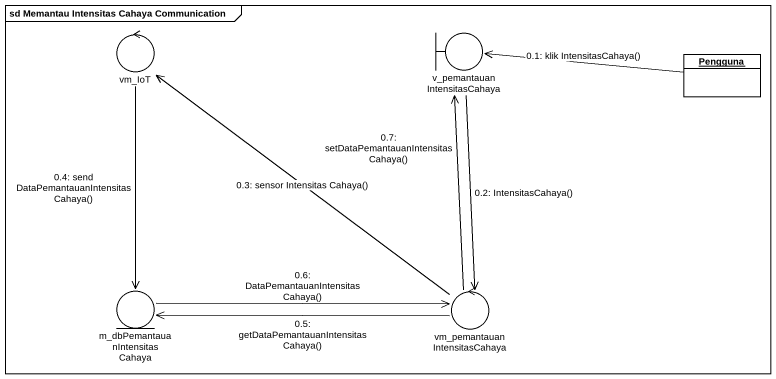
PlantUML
@startuml
mainframe sd Memantau Intensitas Cahaya Communication
allowmixing
hide circle
hide empty members
control vm_IoT
boundary v_pemantauanIntensitasCahaya
object Pengguna
entity "m_dbPemantauanIntensitasCahaya" as m_dbPemantauanIntensitasCaha
control "vm_pemantauanIntensitasCahaya" as vm_pemantauanIntensitasCahay
Pengguna -left-> v_pemantauanIntensitasCahaya : 0.1: klik IntensitasCahaya()
v_pemantauanIntensitasCahaya --> vm_pemantauanIntensitasCahay : 0.2: IntensitasCahaya()
vm_pemantauanIntensitasCahay -up-> vm_IoT : 0.3: sensor Intensitas Cahaya()
vm_IoT --> m_dbPemantauanIntensitasCaha : 0.4: send DataPemantauanIntensitasCahaya()
vm_pemantauanIntensitasCahay -left-> m_dbPemantauanIntensitasCaha : 0.5: getDataPemantauanIntensitasCahaya()
m_dbPemantauanIntensitasCaha -right-> vm_pemantauanIntensitasCahay : 0.6: DataPemantauanIntensitasCahaya()
vm_pemantauanIntensitasCahay -up-> v_pemantauanIntensitasCahaya : 0.7: setDataPemantauanIntensitasCahaya()
@enduml
